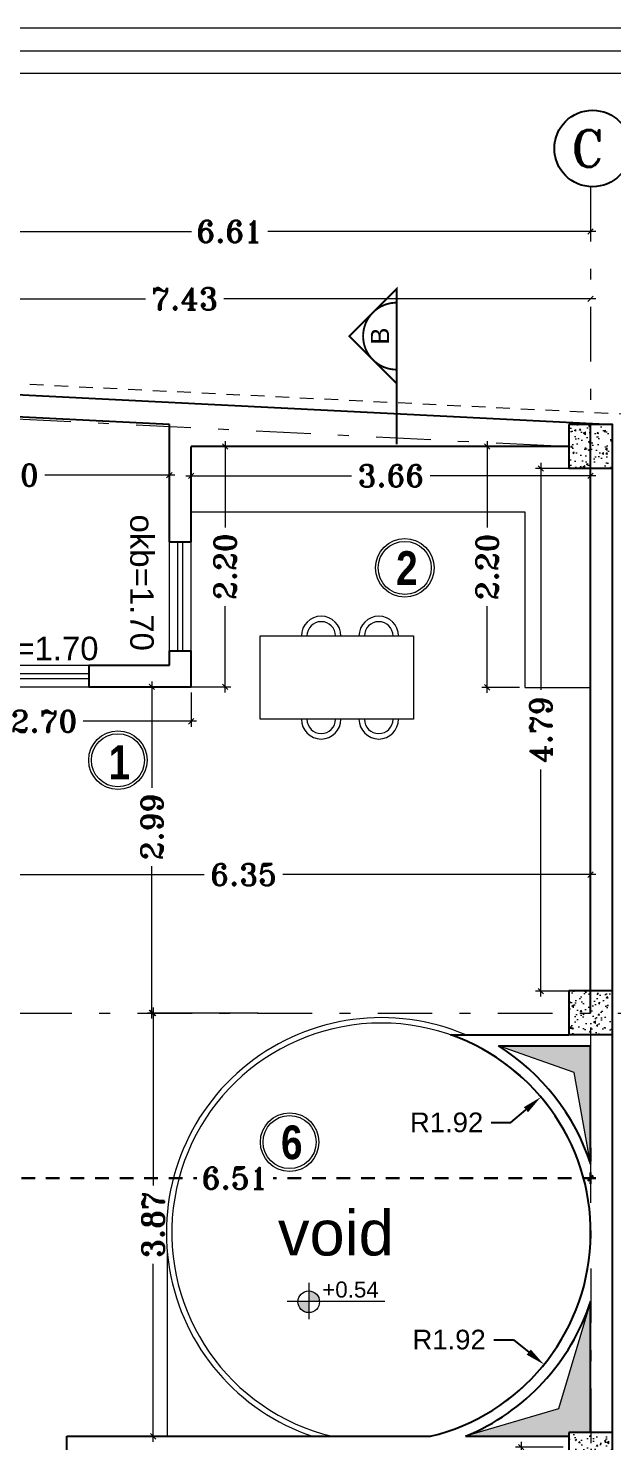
# Model space of a CAD drawing. Header units: inches. Extents: x 0 to 535, y -174 to 989.
# Drawn here: x 283.3 to 288.65, y 99.36 to 112.3 of the extents above; entities that cross this region are included whole.
import ezdxf
from ezdxf.enums import TextEntityAlignment as Align

# ---------------------------------------------------------------- set-up
doc = ezdxf.new("R2010")
doc.units = ezdxf.units.IN
doc.header["$MEASUREMENT"] = 0
doc.linetypes.add('DASHDOT', pattern=[1, 0.5, -0.25, 0, -0.25])
doc.linetypes.add('HIDDEN2', pattern=[0.1875, 0.125, -0.0625])
for name, color, linetype, lineweight in [('1', 1, 'Continuous', 9), ('ax', 8, 'Continuous', 5), ('beton sabok', 9, 'Continuous', 5), ('dimension', 21, 'Continuous', 9), ('door', 1, 'Continuous', 5), ('font', 253, 'Continuous', 9), ('HEATING', 1, 'Continuous', 30), ('kadr02$0$AEOCLG', 4, 'Continuous', 9), ('LAYER2', 253, 'Continuous', 5), ('text', 54, 'Continuous', 15), ('wall', 51, 'Continuous', 25), ('window', 152, 'Continuous', 5)]:
    doc.layers.add(name, color=color, linetype=linetype, lineweight=lineweight)
doc.layers.add('nazok kari', color=43, linetype='Continuous')
doc.layers.add('Section', color=3, linetype='Continuous')
doc.styles.add('amir text b', font='swisscbo.ttf')
doc.styles.add('arial', font='arial.ttf')
doc.styles.add('ROMANT', font='romant')
doc.styles.get("Standard").update_dxf_attribs({"font": 'arial.ttf'})
doc.dimstyles.get("Standard").update_dxf_attribs({"dimtxt": 0.18, "dimasz": 0.18, "dimexe": 0.18, "dimexo": 0.0625, "dimgap": 0.09, "dimtad": 0, "dimtih": 1, "dimtoh": 1, "dimzin": 0, "dimdsep": 46, "dimtxsty": 'Standard', "dimcen": 0.09, "dimadec": 0, "dimazin": 0, "dimtfac": 1, "dimtofl": 0, "dimtmove": 0, "dimatfit": 3, "dimfxl": 1, "dimtolj": 1, "dimtzin": 0, "dimarcsym": 0})
doc.dimstyles.new('STANDARD$0', dxfattribs={"dimtxt": 0.2, "dimasz": 0.05, "dimexe": 0.05, "dimexo": 0.05, "dimgap": 0.05, "dimtad": 0, "dimzin": 0, "dimdsep": 46, "dimtxsty": 'ROMANT', "dimblk": 'OBLIQUE', "dimcen": 0, "dimdle": 0.05, "dimclrd": 256, "dimclre": 256, "dimclrt": 256, "dimadec": 0, "dimazin": 0, "dimtfac": 1, "dimtix": 1, "dimtofl": 0, "dimtmove": 1, "dimatfit": 3, "dimldrblk": 'OBLIQUE', "dimfxl": 1, "dimtolj": 1, "dimtzin": 0, "dimlwd": -1, "dimlwe": -1, "dimarcsym": 1})

# ---------------------------------------------------------------- blocks, each defined once
blk = doc.blocks.new('DSF')
at = {"layer": '1'}
for points in [[(7.414, -15.269), (20.122, -15.269), (20.122, 13.908), (-0.322, 13.908), (-0.322, -15.269), (7.414, -15.269)], [(19.917, -13.558), (19.917, 13.702), (-0.117, 13.702), (-0.117, -13.558)]]:
    blk.add_lwpolyline(points, dxfattribs=at)
at = {"layer": 'kadr02$0$AEOCLG'}
blk.add_lwpolyline([(20.381, 14.117), (-0.619, 14.117), (-0.619, -15.583), (20.381, -15.583)], close=True, dxfattribs=at)
blk = doc.blocks.new('WD_WIN4')
for p, q in [((-0.5, 0.5), (0.5, 0.5)), ((-0.5, 0.12), (0.5, 0.12)), ((-0.5, -0.12), (0.5, -0.12)), ((-0.5, -0.5), (0.5, -0.5))]:
    blk.add_line(p, q)
blk = doc.blocks.new('f2')
at = {"layer": '1'}
h = blk.add_hatch(color=256, dxfattribs=at)
h.dxf.hatch_style = 1
h.paths.add_polyline_path([(242.245, 103.693), (241.401, 103.693), (242.095, 103.451), (242.245, 102.616)])
h = blk.add_hatch(color=256, dxfattribs=at)
h.dxf.hatch_style = 1
h.paths.add_polyline_path([(242.245, 101.352), (241.951, 100.372), (241.101, 100.12), (242.047, 100.12), (242.047, 100.153), (242.245, 100.153)])
at = {"layer": 'font'}
h = blk.add_hatch(color=256, dxfattribs=at)
h.dxf.hatch_style = 1
h.paths.add_polyline_path([(239.764, 101.353, 0.413571), (239.664, 101.45), (239.664, 101.353)])
h.paths.add_polyline_path([(239.664, 101.252), (239.664, 101.353), (239.567, 101.353, 0.004741), (239.567, 101.351, 0.409311)])
at = {"layer": '1'}
for p, q in [((242.095, 103.451), (241.401, 103.693)), ((242.245, 102.616), (242.095, 103.451)), ((242.245, 101.352), (241.951, 100.372)), ((241.951, 100.372), (241.101, 100.12))]:
    blk.add_line(p, q, dxfattribs=at)
at = {"layer": 'door'}
for p, q in [((241.645, 108.579), (238.589, 108.579)), ((241.645, 106.975), (241.645, 108.579)), ((241.645, 106.975), (242.245, 106.975)), ((242.045, 103.793), (242.246, 103.793)), ((238.368, 101.818), (238.368, 100.12))]:
    blk.add_line(p, q, dxfattribs=at)
blk.add_lwpolyline([(239.221, 107.445), (240.624, 107.445), (240.624, 106.683), (239.221, 106.683)], close=True, dxfattribs=at)
for centre, radius, start, end in [((239.779, 107.445), 0.181, 0, 180), ((239.779, 107.445), 0.131, 0, 180), ((240.306, 107.445), 0.181, 0, 180), ((240.306, 107.445), 0.131, 0, 180), ((239.779, 106.683), 0.181, 180, 0), ((239.779, 106.683), 0.131, 180, 0), ((240.306, 106.683), 0.181, 180, 0), ((240.306, 106.683), 0.131, 180, 0), ((240.329, 101.984), 1.968, 66.8559, 251.3305), ((240.329, 101.984), 1.918, 283.5706, 256.4294)]:
    blk.add_arc(centre, radius, start, end, dxfattribs=at)
at = {"layer": 'font'}
for p, q in [((239.665, 101.526), (239.665, 101.192)), ((240.361, 101.353), (239.467, 101.353))]:
    blk.add_line(p, q, dxfattribs=at)
for centre, radius in [((240.544, 108.068), 0.268), ((240.544, 108.068), 0.243), ((237.918, 106.308), 0.268), ((237.918, 106.308), 0.243), ((239.49, 102.813), 0.268), ((239.49, 102.813), 0.243), ((239.665, 101.351), 0.0988)]:
    blk.add_circle(centre, radius, dxfattribs=at)
at = {"layer": 'LAYER2', "linetype": 'HIDDEN2'}
blk.add_lwpolyline([(232.046, 84.466), (231.045, 110.05), (242.545, 109.479), (242.545, 84.309)], close=True, dxfattribs=at)
at = {"layer": 'wall'}
for p, q in [((242.445, 109.379), (231.149, 109.945)), ((238.389, 109.382), (235.389, 109.532)), ((238.389, 108.308), (238.389, 109.382)), ((242.245, 103.993), (242.245, 109.379)), ((242.445, 93.625), (242.445, 109.379)), ((238.589, 108.308), (238.589, 109.179)), ((242.045, 109.179), (238.589, 109.179)), ((242.245, 109.179), (242.245, 109.179)), ((242.245, 104.193), (242.245, 108.979)), ((238.389, 108.308), (238.589, 108.308)), ((238.389, 107.179), (238.389, 107.308)), ((238.389, 107.308), (238.589, 107.308)), ((238.589, 106.979), (238.589, 107.308)), ((237.65, 107.179), (238.389, 107.179)), ((237.65, 107.179), (237.65, 106.979)), ((237.65, 106.979), (238.589, 106.979)), ((240.964, 103.793), (242.045, 103.793)), ((241.401, 103.693), (242.245, 103.693)), ((242.245, 102.616), (242.245, 103.693)), ((242.245, 101.91), (242.245, 102.059)), ((242.245, 101.91), (242.245, 102.059)), ((242.245, 100.153), (242.245, 101.352)), ((237.449, 99.811), (237.449, 100.12)), ((237.449, 100.12), (240.779, 100.12)), ((237.549, 100.12), (240.779, 100.12)), ((241.101, 100.12), (242.045, 100.12))]:
    blk.add_line(p, q, dxfattribs=at)
for radius, start, end in [(1.918, 283.5706, 70.6468), (2.018, 18.1284, 57.9053), (2.018, 292.4964, 341.8952)]:
    blk.add_arc((240.329, 101.984), radius, start, end, dxfattribs=at)
at = {"layer": 'window', "xscale": -1, "yscale": 0.2}
for p, rotation in [((238.489, 107.808), 270), ((237.15, 107.079), 180)]:
    blk.add_blockref('WD_WIN4', p, dxfattribs=dict(at, rotation=rotation))
blk.add_text('void', height=0.4138).set_placement((239.383, 101.775))
at = {"layer": 'font'}
blk.add_text('+0.54', height=0.1466, dxfattribs=at).set_placement((239.788, 101.39))
at = {"layer": 'font', "char_height": 0.309, "attachment_point": 1, "style": 'amir text b'}
for s, insert in [('2', (240.465, 108.221)), ('1', (237.832, 106.443)), ('6', (239.411, 102.965))]:
    blk.add_mtext_dynamic_manual_height_columns(s, width=0.24694, gutter_width=1.031, heights=[0], dxfattribs=dict(at, insert=insert))
blk = doc.blocks.new('_Oblique')
at = {"color": 0, "linetype": 'ByBlock', "lineweight": -2}
blk.add_line((-0.5, -0.5), (0.5, 0.5), dxfattribs=at)
blk = doc.blocks.new('*D64')
at = {"layer": 'Defpoints', "color": 0, "transparency": 16777216}
for p in [(288.245, 99.312), (287.809, 94.816), (288.445, 94.816)]:
    blk.add_point(p, dxfattribs=at)
at = {"layer": 'dimension', "transparency": 16777216}
for p, q in [((287.809, 99.362), (287.809, 97.428)), ((288.195, 99.312), (287.759, 99.312)), ((287.809, 94.766), (287.809, 96.7)), ((288.395, 94.816), (287.759, 94.816))]:
    blk.add_line(p, q, dxfattribs=at)
at = {"layer": 'dimension', "transparency": 16777216, "xscale": 0.05, "yscale": 0.05, "zscale": 0.05}
for p, rotation in [((287.809, 99.312), 90), ((287.809, 94.816), 270)]:
    blk.add_blockref('_Oblique', p, dxfattribs=dict(at, rotation=rotation))
at = {"layer": 'dimension', "transparency": 16777216, "insert": (287.809, 97.064), "char_height": 0.2, "attachment_point": 5, "rotation": 90, "style": 'ROMANT'}
blk.add_mtext('\\A1;4.50', dxfattribs=at)
blk = doc.blocks.new('*D80')
at = {"layer": 'Defpoints', "color": 0, "transparency": 16777216}
for p in [(285.451, 103.286), (284.44, 99.412), (285.451, 99.412)]:
    blk.add_point(p, dxfattribs=at)
at = {"layer": 'dimension', "transparency": 16777216}
for p, q in [((285.401, 103.286), (284.39, 103.286)), ((284.44, 103.336), (284.44, 101.708)), ((284.44, 99.362), (284.44, 100.989)), ((285.401, 99.412), (284.39, 99.412))]:
    blk.add_line(p, q, dxfattribs=at)
at = {"layer": 'dimension', "transparency": 16777216, "xscale": 0.05, "yscale": 0.05, "zscale": 0.05}
for p, rotation in [((284.44, 103.286), 90), ((284.44, 99.412), 270)]:
    blk.add_blockref('_Oblique', p, dxfattribs=dict(at, rotation=rotation))
at = {"layer": 'dimension', "transparency": 16777216, "insert": (284.44, 101.349), "char_height": 0.2, "attachment_point": 5, "rotation": 90, "style": 'ROMANT'}
blk.add_mtext('\\A1;3.87', dxfattribs=at)
blk = doc.blocks.new('*D81')
at = {"layer": 'Defpoints', "color": 0, "lineweight": 30, "transparency": 16777216}
for p in [(287.99, 102.517), (286.528, 101.276)]:
    blk.add_point(p, dxfattribs=at)
at = {"layer": 'dimension', "color": 0, "lineweight": -2, "transparency": 16777216}
for p, q in [((287.716, 102.284), (287.853, 102.401)), ((287.536, 102.284), (287.716, 102.284))]:
    blk.add_line(p, q, dxfattribs=at)
at = {"layer": 'dimension', "color": 0, "lineweight": 30, "transparency": 16777216}
blk.add_solid([(287.834, 102.424), (287.873, 102.378), (287.99, 102.517)], dxfattribs=at)
at = {"layer": 'dimension', "color": 0, "transparency": 16777216, "insert": (287.127, 102.284), "char_height": 0.18, "attachment_point": 5}
blk.add_mtext('\\A1;R1.92', dxfattribs=at)
blk = doc.blocks.new('*D82')
at = {"layer": 'Defpoints', "color": 0, "lineweight": 30, "transparency": 16777216}
for p in [(286.528, 101.276), (288.019, 100.069)]:
    blk.add_point(p, dxfattribs=at)
at = {"layer": 'dimension', "color": 0, "lineweight": -2, "transparency": 16777216}
for p, q in [((287.559, 100.296), (287.739, 100.296)), ((287.739, 100.296), (287.879, 100.183))]:
    blk.add_line(p, q, dxfattribs=at)
at = {"layer": 'dimension', "color": 0, "lineweight": 30, "transparency": 16777216}
blk.add_solid([(287.898, 100.206), (287.86, 100.159), (288.019, 100.069)], dxfattribs=at)
at = {"layer": 'dimension', "color": 0, "transparency": 16777216, "insert": (287.15, 100.296), "char_height": 0.18, "attachment_point": 5}
blk.add_mtext('\\A1;R1.92', dxfattribs=at)
blk = doc.blocks.new('*D83')
at = {"layer": 'Defpoints', "color": 0, "transparency": 16777216}
for p in [(287.99, 108.271), (288.445, 108.271), (288.445, 103.486)]:
    blk.add_point(p, dxfattribs=at)
at = {"layer": 'dimension', "transparency": 16777216}
for p, q in [((287.99, 108.321), (287.99, 106.243)), ((288.395, 108.271), (287.94, 108.271)), ((287.99, 103.436), (287.99, 105.514)), ((288.395, 103.486), (287.94, 103.486))]:
    blk.add_line(p, q, dxfattribs=at)
at = {"layer": 'dimension', "transparency": 16777216, "xscale": 0.05, "yscale": 0.05, "zscale": 0.05}
for p, rotation in [((287.99, 108.271), 90), ((287.99, 103.486), 270)]:
    blk.add_blockref('_Oblique', p, dxfattribs=dict(at, rotation=rotation))
at = {"layer": 'dimension', "transparency": 16777216, "insert": (287.99, 105.878), "char_height": 0.2, "attachment_point": 5, "rotation": 90, "style": 'ROMANT'}
blk.add_mtext('\\A1;4.79', dxfattribs=at)
blk = doc.blocks.new('*D84')
at = {"layer": 'Defpoints', "color": 0, "transparency": 16777216}
for p in [(284.788, 108.471), (288.445, 108.205), (288.445, 108.203)]:
    blk.add_point(p, dxfattribs=at)
at = {"layer": 'dimension', "transparency": 16777216}
for p, q in [((284.788, 108.421), (284.788, 108.153)), ((284.738, 108.203), (286.257, 108.203)), ((288.495, 108.203), (286.976, 108.203)), ((288.445, 108.155), (288.445, 108.153))]:
    blk.add_line(p, q, dxfattribs=at)
at = {"layer": 'dimension', "transparency": 16777216, "xscale": 0.05, "yscale": 0.05, "zscale": 0.05, "rotation": 180}
blk.add_blockref('_Oblique', (284.788, 108.203), dxfattribs=at)
at = {"layer": 'dimension', "transparency": 16777216, "xscale": 0.05, "yscale": 0.05, "zscale": 0.05}
blk.add_blockref('_Oblique', (288.445, 108.203), dxfattribs=at)
at = {"layer": 'dimension', "transparency": 16777216, "insert": (286.617, 108.203), "char_height": 0.2, "attachment_point": 5, "style": 'ROMANT'}
blk.add_mtext('\\A1;3.66', dxfattribs=at)
blk = doc.blocks.new('*D85')
at = {"layer": 'Defpoints', "color": 0, "transparency": 16777216}
for p in [(281.588, 108.524), (284.588, 108.391), (281.588, 108.209)]:
    blk.add_point(p, dxfattribs=at)
at = {"layer": 'dimension', "transparency": 16777216}
for p, q in [((281.588, 108.474), (281.588, 108.159)), ((284.588, 108.341), (284.588, 108.159)), ((281.538, 108.209), (282.729, 108.209)), ((284.638, 108.209), (283.448, 108.209))]:
    blk.add_line(p, q, dxfattribs=at)
at = {"layer": 'dimension', "transparency": 16777216, "xscale": 0.05, "yscale": 0.05, "zscale": 0.05, "rotation": 180}
blk.add_blockref('_Oblique', (281.588, 108.209), dxfattribs=at)
at = {"layer": 'dimension', "transparency": 16777216, "xscale": 0.05, "yscale": 0.05, "zscale": 0.05}
blk.add_blockref('_Oblique', (284.588, 108.209), dxfattribs=at)
at = {"layer": 'dimension', "transparency": 16777216, "insert": (283.088, 108.209), "char_height": 0.2, "attachment_point": 5, "style": 'ROMANT'}
blk.add_mtext('\\A1;3.00', dxfattribs=at)
blk = doc.blocks.new('*D93')
at = {"layer": 'Defpoints', "color": 0, "transparency": 16777216}
for p in [(282.091, 106.271), (284.788, 106.271), (284.788, 105.956)]:
    blk.add_point(p, dxfattribs=at)
at = {"layer": 'dimension', "transparency": 16777216}
for p, q in [((282.091, 106.221), (282.091, 105.906)), ((284.788, 106.221), (284.788, 105.906)), ((282.041, 105.956), (283.08, 105.956)), ((284.838, 105.956), (283.799, 105.956))]:
    blk.add_line(p, q, dxfattribs=at)
at = {"layer": 'dimension', "transparency": 16777216, "xscale": 0.05, "yscale": 0.05, "zscale": 0.05, "rotation": 180}
blk.add_blockref('_Oblique', (282.091, 105.956), dxfattribs=at)
at = {"layer": 'dimension', "transparency": 16777216, "xscale": 0.05, "yscale": 0.05, "zscale": 0.05}
blk.add_blockref('_Oblique', (284.788, 105.956), dxfattribs=at)
at = {"layer": 'dimension', "transparency": 16777216, "insert": (283.44, 105.956), "char_height": 0.2, "attachment_point": 5, "style": 'ROMANT'}
blk.add_mtext('\\A1;2.70', dxfattribs=at)
blk = doc.blocks.new('*D94')
at = {"layer": 'Defpoints', "color": 0, "transparency": 16777216}
for p in [(284.788, 108.471), (285.1, 108.471), (284.288, 106.271)]:
    blk.add_point(p, dxfattribs=at)
at = {"layer": 'dimension', "transparency": 16777216}
for p, q in [((284.838, 108.471), (285.15, 108.471)), ((285.1, 108.521), (285.1, 107.73)), ((285.1, 106.221), (285.1, 107.011)), ((284.338, 106.271), (285.15, 106.271))]:
    blk.add_line(p, q, dxfattribs=at)
at = {"layer": 'dimension', "transparency": 16777216, "xscale": 0.05, "yscale": 0.05, "zscale": 0.05}
for p, rotation in [((285.1, 108.471), 90), ((285.1, 106.271), 270)]:
    blk.add_blockref('_Oblique', p, dxfattribs=dict(at, rotation=rotation))
at = {"layer": 'dimension', "transparency": 16777216, "insert": (285.1, 107.371), "char_height": 0.2, "attachment_point": 5, "rotation": 90, "style": 'ROMANT'}
blk.add_mtext('\\A1;2.20', dxfattribs=at)
blk = doc.blocks.new('*D95')
at = {"layer": 'Defpoints', "color": 0, "transparency": 16777216}
for p in [(282.091, 104.969), (288.445, 104.969), (288.445, 104.553)]:
    blk.add_point(p, dxfattribs=at)
at = {"layer": 'dimension', "transparency": 16777216}
for p, q in [((282.091, 104.919), (282.091, 104.503)), ((288.445, 104.919), (288.445, 104.503)), ((282.041, 104.553), (284.908, 104.553)), ((288.495, 104.553), (285.627, 104.553))]:
    blk.add_line(p, q, dxfattribs=at)
at = {"layer": 'dimension', "transparency": 16777216, "xscale": 0.05, "yscale": 0.05, "zscale": 0.05, "rotation": 180}
blk.add_blockref('_Oblique', (282.091, 104.553), dxfattribs=at)
at = {"layer": 'dimension', "transparency": 16777216, "xscale": 0.05, "yscale": 0.05, "zscale": 0.05}
blk.add_blockref('_Oblique', (288.445, 104.553), dxfattribs=at)
at = {"layer": 'dimension', "transparency": 16777216, "insert": (285.268, 104.553), "char_height": 0.2, "attachment_point": 5, "style": 'ROMANT'}
blk.add_mtext('\\A1;6.35', dxfattribs=at)
blk = doc.blocks.new('*D96')
at = {"layer": 'Defpoints', "color": 0, "transparency": 16777216}
for p in [(284.117, 106.271), (284.363, 103.286), (284.429, 103.286)]:
    blk.add_point(p, dxfattribs=at)
at = {"layer": 'dimension', "transparency": 16777216}
for p, q in [((284.167, 106.271), (284.479, 106.271)), ((284.429, 106.321), (284.429, 105.348)), ((284.429, 103.236), (284.429, 104.629)), ((284.413, 103.286), (284.479, 103.286))]:
    blk.add_line(p, q, dxfattribs=at)
at = {"layer": 'dimension', "transparency": 16777216, "xscale": 0.05, "yscale": 0.05, "zscale": 0.05}
for p, rotation in [((284.429, 106.271), 90), ((284.429, 103.286), 270)]:
    blk.add_blockref('_Oblique', p, dxfattribs=dict(at, rotation=rotation))
at = {"layer": 'dimension', "transparency": 16777216, "insert": (284.429, 104.988), "char_height": 0.2, "attachment_point": 5, "rotation": 90, "style": 'ROMANT'}
blk.add_mtext('\\A1;2.99', dxfattribs=at)
blk = doc.blocks.new('*D171')
at = {"layer": 'Defpoints', "color": 0, "transparency": 16777216}
for p in [(44.912, 39.597), (44.912, 39.469), (38.306, 38.703)]:
    blk.add_point(p, dxfattribs=at)
at = {"layer": 'dimension', "transparency": 16777216}
for p, q in [((38.256, 39.469), (41.259, 39.469)), ((38.306, 38.753), (38.306, 39.519)), ((44.962, 39.469), (41.959, 39.469)), ((44.912, 39.547), (44.912, 39.419))]:
    blk.add_line(p, q, dxfattribs=at)
at = {"layer": 'dimension', "transparency": 16777216, "xscale": 0.05, "yscale": 0.05, "zscale": 0.05, "rotation": 180}
blk.add_blockref('_Oblique', (38.306, 39.469), dxfattribs=at)
at = {"layer": 'dimension', "transparency": 16777216, "xscale": 0.05, "yscale": 0.05, "zscale": 0.05}
blk.add_blockref('_Oblique', (44.912, 39.469), dxfattribs=at)
at = {"layer": 'dimension', "transparency": 16777216, "insert": (41.609, 39.469), "char_height": 0.2, "attachment_point": 5, "style": 'ROMANT'}
blk.add_mtext('\\A1;6.61', dxfattribs=at)
blk = doc.blocks.new('*D172')
at = {"layer": 'Defpoints', "color": 0, "transparency": 16777216}
for p in [(37.481, 38.853), (44.912, 38.853), (44.912, 38.853)]:
    blk.add_point(p, dxfattribs=at)
at = {"layer": 'dimension', "transparency": 16777216}
for p, q in [((37.431, 38.853), (40.837, 38.853)), ((44.962, 38.853), (41.556, 38.853))]:
    blk.add_line(p, q, dxfattribs=at)
at = {"layer": 'dimension', "transparency": 16777216, "xscale": 0.05, "yscale": 0.05, "zscale": 0.05, "rotation": 180}
blk.add_blockref('_Oblique', (37.481, 38.853), dxfattribs=at)
at = {"layer": 'dimension', "transparency": 16777216, "xscale": 0.05, "yscale": 0.05, "zscale": 0.05}
blk.add_blockref('_Oblique', (44.912, 38.853), dxfattribs=at)
at = {"layer": 'dimension', "transparency": 16777216, "insert": (41.196, 38.853), "char_height": 0.2, "attachment_point": 5, "style": 'ROMANT'}
blk.add_mtext('\\A1;7.43', dxfattribs=at)
blk = doc.blocks.new('beton')
at = {"layer": 'beton sabok'}
h = blk.add_hatch(dxfattribs=at)
h.set_pattern_fill('AR-CONC', color=256, scale=0.022857, angle=45)
h.set_pattern_definition([(95, (46.01481, 18.04323), (0.126069028, 0.105784475), [0.017142857, -0.18857143]), (40, (46.01481, 18.04323), (-0.14399821, 0.099147006), [0.013714286, -0.150857143]), (145.451444, (46.02532, 18.05205), (-0.01792918, 0.20493148), [0.014569187, -0.160261054]), (91.1842, (45.98248, 18.07555), (0.1992442, 0.14574029), [0.02571429, -0.28285714]), (141.635635, (45.9991, 18.0877), (-0.00637716, 0.30850552), [0.02185379, -0.24039172]), (36.184164, (45.98248, 18.07555), (-0.00637716, 0.30850552), [0.02057143, -0.22628571]), (66, (46.00673, 18.08364), (0.161547788, 0.03140171), [0.017142857, -0.18857143]), (11, (46.00673, 18.08364), (-0.07787625, 0.156527642), [0.013714286, -0.150857143]), (116.451445, (46.02019, 18.08625), (0.083671537, 0.18792935), [0.014569186, -0.160261054]), (82.5, (46.01481, 18.04323), (-0.0518384424, 0.055769101), [0, -0.149028571, 0, -0.153142857, 0, -0.151428571]), (52.5, (46.01481, 18.04323), (-0.021228101, 0.106265017), [0, -0.087314286, 0, -0.1456, 0, -0.057714286]), (12.5, (45.97877, 18.00719), (0.0899241525, 0.082633317), [0, -0.057142857, 0, -0.178285714, 0, -0.236571429]), (2.5, (45.9626, 17.99103), (0.07807771, 0.110436527), [0, -0.074285714, 0, -0.1184, 0, -0.168])])
h.paths.add_polyline_path([(326.844, 567.847), (327.244, 567.847), (327.244, 568.247), (326.844, 568.247)])
at = {"layer": 'wall'}
blk.add_lwpolyline([(327.244, 568.247), (327.244, 567.847), (326.844, 567.847), (326.844, 568.247)], close=True, dxfattribs=at)
blk = doc.blocks.new('*D147')
at = {"layer": 'Defpoints', "color": 0, "transparency": 16777216}
for p in [(287.499, 108.471), (287.845, 108.471), (287.845, 106.267)]:
    blk.add_point(p, dxfattribs=at)
at = {"layer": 'dimension', "transparency": 16777216}
for p, q in [((287.795, 108.471), (287.449, 108.471)), ((287.499, 108.521), (287.499, 107.729)), ((287.499, 106.217), (287.499, 107.01)), ((287.795, 106.267), (287.449, 106.267))]:
    blk.add_line(p, q, dxfattribs=at)
at = {"layer": 'dimension', "transparency": 16777216, "xscale": 0.05, "yscale": 0.05, "zscale": 0.05}
for p, rotation in [((287.499, 108.471), 90), ((287.499, 106.267), 270)]:
    blk.add_blockref('_Oblique', p, dxfattribs=dict(at, rotation=rotation))
at = {"layer": 'dimension', "transparency": 16777216, "insert": (287.499, 107.369), "char_height": 0.2, "attachment_point": 5, "rotation": 90, "style": 'ROMANT'}
blk.add_mtext('\\A1;2.20', dxfattribs=at)
blk = doc.blocks.new('*D234')
at = {"layer": 'Defpoints', "color": 0, "linetype": 'HIDDEN2', "lineweight": 30, "transparency": 16777216}
for p in [(281.934, 102.101), (288.445, 102.101), (288.445, 101.774)]:
    blk.add_point(p, dxfattribs=at)
at = {"layer": 'HEATING', "linetype": 'HIDDEN2', "transparency": 16777216}
for p, q in [((281.934, 102.051), (281.934, 101.724)), ((288.445, 102.051), (288.445, 101.724)), ((281.884, 101.774), (284.84, 101.774)), ((288.495, 101.774), (285.54, 101.774))]:
    blk.add_line(p, q, dxfattribs=at)
at = {"layer": 'HEATING', "linetype": 'HIDDEN2', "transparency": 16777216, "xscale": 0.05, "yscale": 0.05, "zscale": 0.05, "rotation": 180}
blk.add_blockref('_Oblique', (281.934, 101.774), dxfattribs=at)
at = {"layer": 'HEATING', "linetype": 'HIDDEN2', "transparency": 16777216, "xscale": 0.05, "yscale": 0.05, "zscale": 0.05}
blk.add_blockref('_Oblique', (288.445, 101.774), dxfattribs=at)
at = {"layer": 'HEATING', "linetype": 'HIDDEN2', "lineweight": 30, "transparency": 16777216, "insert": (285.19, 101.774), "char_height": 0.2, "attachment_point": 5, "style": 'ROMANT'}
blk.add_mtext('\\A1;6.51', dxfattribs=at)
blk = doc.blocks.new('fgh')
at = {"layer": 'ax', "color": 67, "linetype": 'DASHDOT', "true_color": 0x727430}
for p, q in [((44.912, 39.879), (44.916, 21.85)), ((31.964, 38.14), (44.712, 37.501)), ((31.964, 32.316), (46.654, 32.316))]:
    blk.add_line(p, q, dxfattribs=at)
at = {"layer": 'dimension', "lineweight": -3}
blk.add_circle((44.932, 40.229), 0.35, dxfattribs=at)
at = {"xscale": -1}
for p in [(371.957, -530.545), (371.957, -535.729), (371.958, -539.771)]:
    blk.add_blockref('beton', p, dxfattribs=at)
at = {"layer": 'dimension', "lineweight": -3, "style": 'ROMANT'}
blk.add_text('C', height=0.334, dxfattribs=at).set_placement((44.735, 40.062))
at = {"layer": 'dimension'}
for base, p1, p2, picture, middle in [((44.912, 39.469), (38.306, 38.703), (44.912, 39.597), '*D171', (41.609, 39.469)), ((44.912, 38.853), (37.481, 38.853), (44.912, 38.853), '*D172', (41.196, 38.853))]:
    dim = blk.add_linear_dim(base=base, p1=p1, p2=p2, dimstyle='STANDARD$0', dxfattribs=at)
    dim.commit()
    dim.dimension.update_dxf_attribs({"geometry": picture, "text_midpoint": middle})

msp = doc.modelspace()

# ---------------------------------------------------------------- linework, layer by layer
at = {"layer": 'Section', "color": 251, "const_width": 0.0173}
msp.add_lwpolyline([(286.669, 109.048), (286.669, 109.915), (286.236, 109.482)], close=True, dxfattribs=at)
msp.add_lwpolyline([(286.669, 109.175, -1), (286.669, 109.788, -1)], format="xyb", dxfattribs=at)
msp.add_lwpolyline([(286.669, 109.074), (286.669, 108.491)], dxfattribs=at)

# ---------------------------------------------------------------- block references
at = {"layer": 'dimension'}
msp.add_blockref('f2', (46.2, -0.708), dxfattribs=at)
at = {"layer": 'door'}
msp.add_blockref('fgh', (243.532, 70.97), dxfattribs=at)
at = {"layer": 'text', "linetype": 'Continuous'}
msp.add_blockref('DSF', (274.337, 98.182), dxfattribs=at)

# ---------------------------------------------------------------- texts
at = {"layer": 'nazok kari'}
msp.add_text('okb=1.70', height=0.2157, rotation=270, dxfattribs=at).set_placement((284.23, 107.849))
msp.add_text('okb=1.70', height=0.2157, dxfattribs=at).set_placement((282.692, 106.515))
at = {"layer": 'Section', "style": 'arial', "flags": 4}
msp.add_attdef('B', text='A', height=0.167, rotation=90, dxfattribs=at).set_placement((286.517, 109.482), align=Align.MIDDLE)

# ---------------------------------------------------------------- dimensions: what is measured, and where the dimension line sits
at = {"layer": 'dimension'}
for base, p1, p2, picture, middle in [((281.588, 108.209), (284.588, 108.391), (281.588, 108.524), '*D85', (283.088, 108.209)), ((288.445, 108.203), (284.788, 108.471), (288.445, 108.205), '*D84', (286.617, 108.203)), ((284.788, 105.956), (282.091, 106.271), (284.788, 106.271), '*D93', (283.44, 105.956)), ((288.445, 104.553), (282.091, 104.969), (288.445, 104.969), '*D95', (285.268, 104.553))]:
    dim = msp.add_linear_dim(base=base, p1=p1, p2=p2, dimstyle='STANDARD$0', dxfattribs=at)
    dim.commit()
    dim.dimension.update_dxf_attribs({"geometry": picture, "text_midpoint": middle})
for base, p1, p2, picture, middle in [((285.1, 108.471), (284.288, 106.271), (284.788, 108.471), '*D94', (285.1, 107.371)), ((287.499, 108.471), (287.845, 106.267), (287.845, 108.471), '*D147', (287.499, 107.369)), ((287.9899, 108.271), (288.4447, 103.4856), (288.4447, 108.271), '*D83', (287.9899, 105.8783)), ((284.44, 99.412), (285.451, 103.286), (285.451, 99.412), '*D80', (284.44, 101.349)), ((287.809, 94.816), (288.245, 99.312), (288.445, 94.816), '*D64', (287.809, 97.064))]:
    dim = msp.add_linear_dim(base=base, p1=p1, p2=p2, angle=90, dimstyle='STANDARD$0', dxfattribs=at)
    dim.commit()
    dim.dimension.update_dxf_attribs({"geometry": picture, "text_midpoint": middle})
dim = msp.add_linear_dim(base=(284.429, 103.2856), p1=(284.1171, 106.271), p2=(284.3631, 103.2856), angle=90, dimstyle='STANDARD$0', dxfattribs=at)
dim.commit()
dim.dimension.update_dxf_attribs({"geometry": '*D96', "text_midpoint": (284.429, 104.9884), "dimtype": 160})
for mpoint, picture, middle in [((287.99, 102.517), '*D81', (287.127, 102.284)), ((288.019, 100.069), '*D82', (287.15, 100.296))]:
    dim = msp.add_radius_dim(center=(286.528, 101.276), mpoint=mpoint, dimstyle='Standard', dxfattribs=at)
    dim.commit()
    dim.dimension.update_dxf_attribs({"geometry": picture, "text_midpoint": middle, "dimtype": 164})
at = {"layer": 'HEATING', "color": 1, "linetype": 'HIDDEN2', "lineweight": 30}
dim = msp.add_linear_dim(base=(288.445, 101.774), p1=(281.934, 102.101), p2=(288.445, 102.101), dimstyle='STANDARD$0', dxfattribs=at)
dim.commit()
dim.dimension.update_dxf_attribs({"geometry": '*D234', "text_midpoint": (285.19, 101.774)})

doc.saveas('drawing.dxf')
